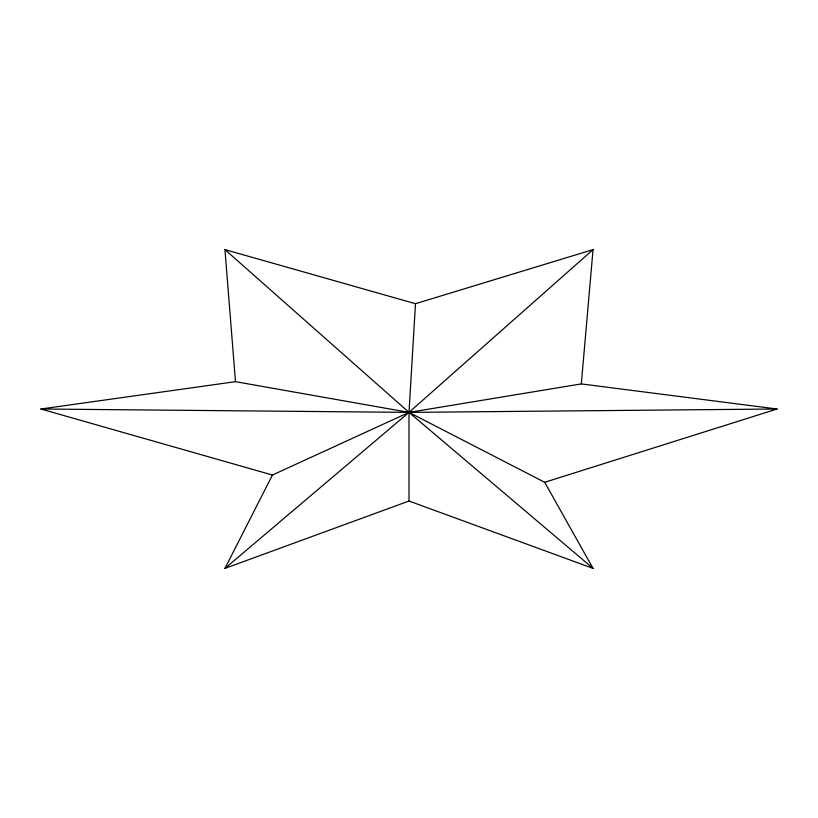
<?xml version="1.0" encoding="UTF-8"?>
<svg xmlns="http://www.w3.org/2000/svg" width="818" height="818" viewBox="0 0 818 818"><rect width="100%" height="100%" fill="white"/><g stroke="black" fill="none" stroke-linecap="round" stroke-linejoin="round"><path stroke-width="1.23" d="M593.05 249.613L409 412.384L272.425 475.033L40.9 409L409 412.384L581.312 383.908L593.05 249.613L415.493 303.703L409 412.384L409 501.025L593.05 568.387L544.686 482.283L409 412.384L224.95 249.613L235.482 381.669L409 412.384L777.1 409L544.686 482.283M409 501.025L224.95 568.387L272.425 475.033M224.95 568.387L409 412.384L593.05 568.387M40.9 409L235.482 381.669M581.312 383.908L777.1 409M224.95 249.613L415.493 303.703"/></g></svg>
